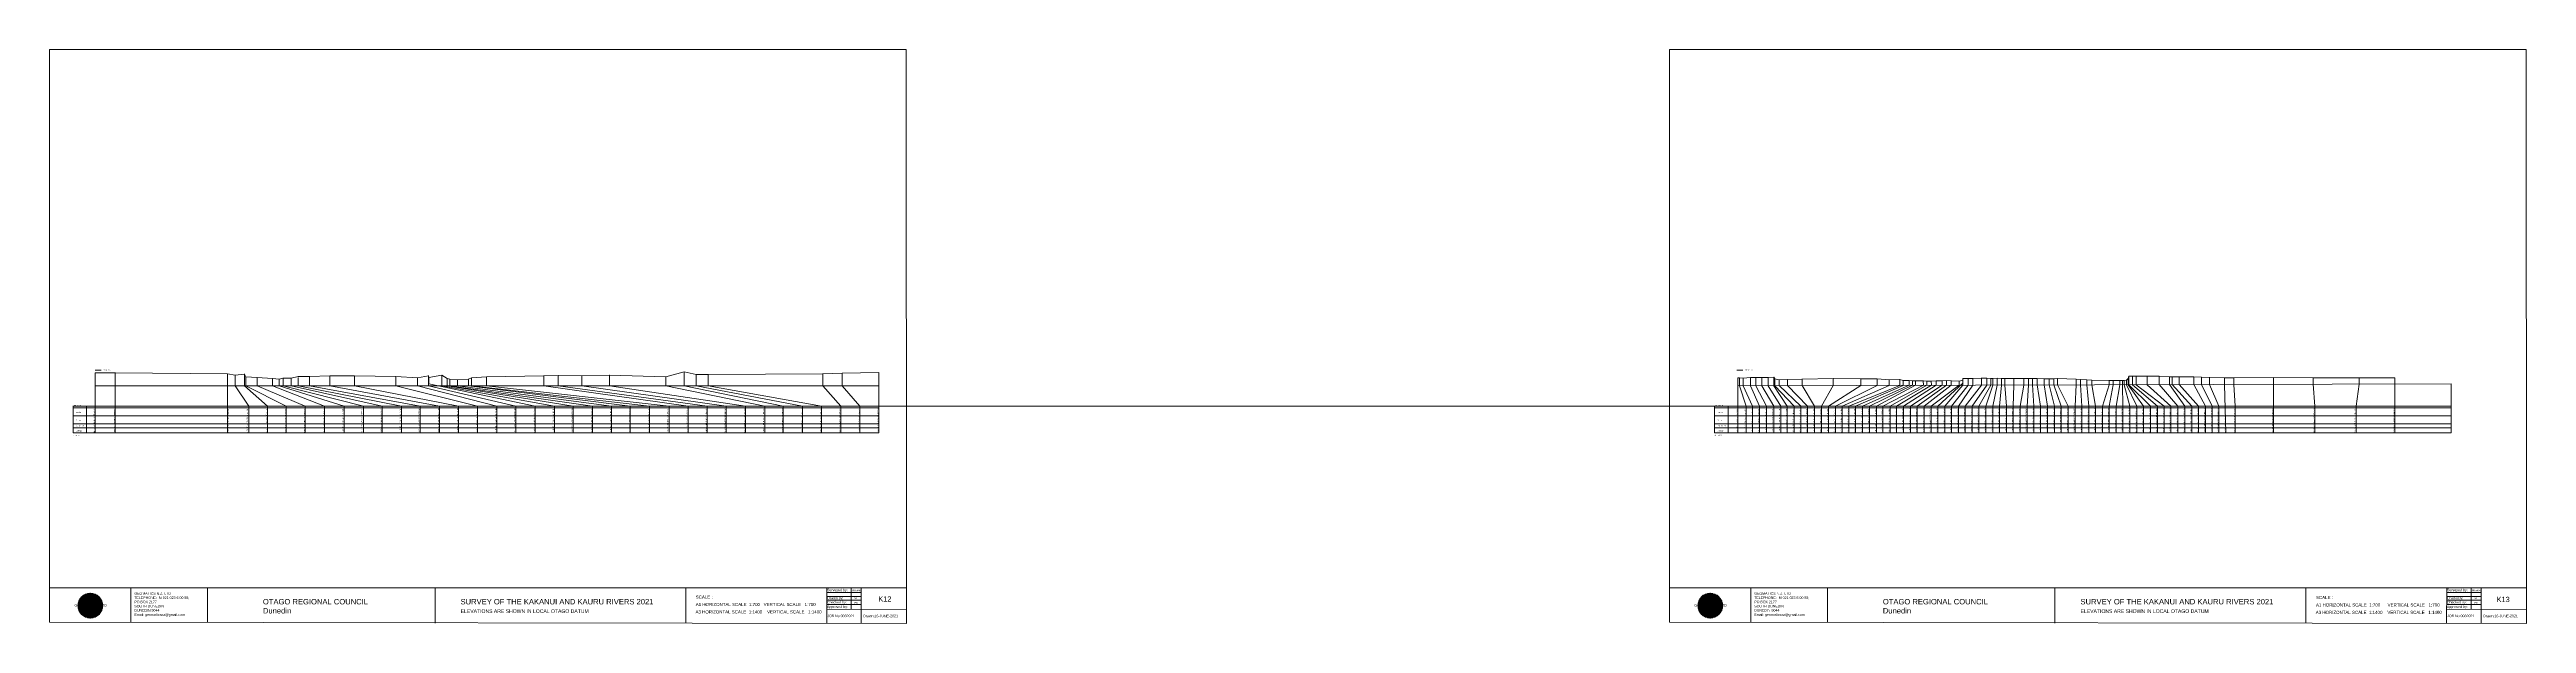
# Model space of a CAD drawing. Header units: millimetres. Extents: x -13804604 to 13046302109, y -19137686871 to 1424964600.
# Drawn here: x -3892638 to -2615810, y -66991 to 228793 of the extents above; entities that cross this region are included whole.
import ezdxf

# ---------------------------------------------------------------- set-up
doc = ezdxf.new("R2010")
doc.units = ezdxf.units.MM
doc.header["$PDMODE"] = 35
doc.header["$PDSIZE"] = 20
doc.layers.get('0').update_dxf_attribs({"lineweight": 0})
doc.layers.add('geo', color=7, linetype='Continuous', lineweight=0)
doc.styles.get("Standard").update_dxf_attribs({"font": 'arial.ttf'})

# ---------------------------------------------------------------- blocks, each defined once
blk = doc.blocks.new('Geomatics_Circle_SPT')
at = {"layer": 'geo', "color": 2, "linetype": 'Continuous', "lineweight": 0}
for p, q in [((0, 25.2), (-25.2, 0)), ((-24.7, 4.9), (-4.9, 24.7)), ((-24.7, -4.9), (4.9, 24.7)), ((4.9, -24.7), (-24.7, 4.9)), ((-24.7, 0), (0, -24.7)), ((-9.7, 23.3), (-23.3, 9.6)), ((9.7, 23.3), (-23.3, -9.7)), ((-23.3, 9.7), (9.7, -23.3)), ((-21, 14), (-14, 21)), ((-21, -14), (14, 21)), ((14, -21), (-21, 14)), ((0, 0), (-17.8, 17.8)), ((0, 0), (-17.8, -17.8)), ((-14, 21), (21, -14)), ((21, 14), (-14, -21)), ((23.3, -9.7), (-9.7, 23.3)), ((-9.7, -23.3), (23.3, 9.7)), ((-4.9, 24.7), (24.7, -4.9)), ((24.7, 4.9), (-4.9, -24.7)), ((25.2, 0), (0, 25.2)), ((0, 0), (17.8, 17.8)), ((0, 0), (17.8, -17.8)), ((0, -24.8), (25.2, 0)), ((4.9, 24.7), (24.7, 4.9)), ((23.3, 9.7), (9.7, 23.3)), ((14, 21), (21, 14)), ((17.8, 18.1), (17.8, 18.1)), ((-4.9, -24.7), (-24.7, -4.9)), ((-23.3, -9.7), (-9.7, -23.3)), ((-14, -21), (-21, -14)), ((-17.8, -17.8), (-17.8, -17.8)), ((24.7, -4.9), (4.9, -24.7)), ((4.9, -24.7), (4.9, -24.7)), ((9.7, -23.3), (23.3, -9.7)), ((21, -14), (14, -21)), ((18.1, -17.8), (18.1, -17.8))]:
    blk.add_line(p, q, dxfattribs=at)
at = {"layer": 'geo', "color": 1, "linetype": 'Continuous', "lineweight": 0}
for p, q in [((-25.2, 0), (9.7, 23.3)), ((-25.2, 0), (-9.6, 23.3)), ((-25.2, 0), (23.3, 9.7)), ((-25.2, 0), (-23.3, 9.7)), ((-23.3, -9.7), (-25.2, 0)), ((-9.6, -23.3), (-25.2, 0)), ((9.7, -23.3), (-25.2, 0)), ((-4.9, 24.8), (-24.7, -4.9)), ((4.9, 24.7), (-24.7, 4.9)), ((14, 21), (-24.7, -4.9)), ((-14, 21), (-24.7, 4.9)), ((21, 14), (-24.7, 4.9)), ((-21, 14), (-24.7, -4.9)), ((0, 0), (-24.7, 4.9)), ((-24.7, 4.9), (-21, -14)), ((-24.7, 4.9), (-4.9, -24.7)), ((-24.7, 4.9), (14, -21)), ((-24.7, 4.9), (-24.7, 4.9)), ((0, 0), (-24.7, -4.9)), ((-23.3, 9.7), (0, 25.2)), ((-23.3, -9.6), (0, 25.2)), ((-23.3, -9.6), (17.8, 17.8)), ((-23.3, 9.7), (-17.8, 17.9)), ((-23.3, -9.6), (-17.8, 17.9)), ((-23.3, 9.7), (17.8, 17.8)), ((-17.8, -17.8), (-23.3, 9.7)), ((0, -25.2), (-23.3, 9.7)), ((-23.3, 9.7), (17.8, -17.8)), ((-23.3, 9.7), (25.2, 0)), ((-23.3, 9.4), (-23.3, 9.4)), ((-23.3, -9.7), (25.2, 0)), ((4.9, 24.8), (-21, -14)), ((-4.9, 24.7), (-21, 14)), ((14, 21), (-21, 14)), ((-14, 21), (-21, -14)), ((0, 0), (-21, 14)), ((-21, 14), (-14, -21)), ((-21, 14), (4.9, -24.7)), ((-21, 14), (-21, 14)), ((24.7, 4.9), (-21, 14)), ((0, 0), (-21, -14)), ((-17.9, 17.6), (-17.9, 17.6)), ((-17.8, 17.8), (9.7, 23.3)), ((-17.8, 17.8), (-9.6, 23.3)), ((-17.8, -17.8), (9.7, 23.3)), ((-17.8, -17.8), (-9.7, 23.3)), ((-9.7, -23.3), (-17.8, 17.8)), ((-17.8, 17.8), (9.7, -23.3)), ((-17.8, 17.8), (23.3, -9.6)), ((-17.8, 17.8), (23.3, 9.7)), ((-17.8, -17.8), (23.3, 9.7)), ((4.9, 24.7), (-14, 21)), ((-4.9, 24.7), (-14, -20.9)), ((0, 0), (-14, 21)), ((-14, 21), (-4.9, -24.7)), ((-14, 21), (-14, 21)), ((24.7, -4.9), (-14, 21)), ((21, 14), (-14, 21)), ((-14, -21), (24.7, 4.9)), ((0, 0), (-14, -21)), ((-9.8, 23.1), (-9.8, 23.1)), ((-9.7, 23.3), (0, 25.2)), ((-9.7, 23.3), (0, -25.2)), ((-9.7, -23.3), (0, 25.2)), ((-9.6, 23.3), (17.8, -17.8)), ((-9.6, 23.3), (25.2, 0)), ((-9.6, 23.3), (17.8, 17.8)), ((-9.6, -23.3), (17.8, 17.9)), ((25.2, 0), (-9.6, -23.3)), ((0, 0), (-4.9, 24.7)), ((-4.9, 24.7), (-4.9, 24.7)), ((21, -14), (-4.9, 24.7)), ((24.8, 4.9), (-4.9, 24.7)), ((14, 21), (-4.9, 24.7)), ((-4.9, -24.7), (21, 14)), ((0, 0), (-4.9, -24.7)), ((-0.2, 25.1), (-0.2, 25.1)), ((0, 25.2), (9.7, -23.3)), ((0, 25.2), (23.3, -9.7)), ((0, 25.2), (23.3, 9.7)), ((0, 25.2), (9.7, 23.3)), ((0, 0), (4.9, 24.7)), ((0, -25.2), (9.7, 23.3)), ((0, 0), (14, 21)), ((0, 0), (21, 14)), ((23.3, 9.7), (0, -25.2)), ((0, 0), (24.8, 4.9)), ((0, 0), (4.9, -24.7)), ((0, 0), (14, -21)), ((0, 0), (21, -14)), ((0, 0), (24.8, -4.9)), ((21, 14), (4.9, 24.8)), ((14, -21), (4.9, 24.7)), ((24.7, -4.9), (4.9, 24.7)), ((4.9, 24.7), (4.9, 24.7)), ((4.9, -24.7), (14, 21)), ((4.9, -24.7), (24.7, 4.9)), ((9.4, 23.3), (9.4, 23.3)), ((9.7, 23.3), (17.8, -17.8)), ((9.7, 23.3), (25.2, 0)), ((9.7, 23.3), (17.8, 17.9)), ((17.8, 17.8), (9.7, -23.3)), ((25.2, 0), (9.7, -23.3)), ((21, -14), (14, 21)), ((24.7, 4.9), (14, 21)), ((14, 21), (14, 21)), ((14, -21), (21, 14)), ((17.6, 17.9), (17.6, 17.9)), ((17.8, 17.8), (23.3, -9.7)), ((17.8, 17.8), (23.3, 9.7)), ((23.3, 9.7), (17.8, -17.8)), ((24.7, -4.9), (21, 14)), ((21, 14), (21, 14)), ((21, -14), (24.7, 4.9)), ((23.1, 9.8), (23.1, 9.8)), ((23.3, 9.7), (25.2, 0)), ((25.2, 0), (23.3, -9.6)), ((24.7, 4.9), (24.7, 4.9)), ((25.1, 0.2), (25.1, 0.2)), ((-25.2, 0), (23.3, -9.7)), ((-25.1, -0.2), (-25.1, -0.2)), ((-24.7, -4.9), (-24.7, -4.9)), ((-24.7, -4.9), (-14, -21)), ((-24.7, -4.9), (4.9, -24.7)), ((-24.7, -4.9), (21, -14)), ((-17.8, -17.8), (-23.3, -9.7)), ((0, -25.2), (-23.3, -9.6)), ((17.8, -17.8), (-23.3, -9.6)), ((-23.1, -9.8), (-23.1, -9.8)), ((-21, -14), (24.7, -4.9)), ((-21, -14), (-21, -14)), ((-21, -14), (-4.9, -24.7)), ((-21, -14), (14, -21)), ((23.3, -9.7), (-17.8, -17.8)), ((-9.6, -23.3), (-17.8, -17.8)), ((9.7, -23.3), (-17.8, -17.8)), ((-17.6, -17.9), (-17.6, -17.9)), ((-14, -21), (21, -14)), ((-14, -21), (-14, -21)), ((-14, -21), (4.9, -24.7)), ((17.8, -17.8), (-9.7, -23.3)), ((0, -25.2), (-9.7, -23.3)), ((-9.4, -23.3), (-9.4, -23.3)), ((-4.9, -24.7), (24.7, -4.9)), ((-4.9, -24.7), (14, -21)), ((-4.9, -24.7), (-4.9, -24.7)), ((23.3, -9.6), (0, -25.2)), ((9.7, -23.3), (0, -25.2)), ((0.2, -25.1), (0.2, -25.1)), ((4.9, -24.7), (21, -14)), ((4.9, -24.7), (4.9, -24.7)), ((17.8, -17.8), (9.7, -23.3)), ((9.8, -23.1), (9.8, -23.1)), ((14, -21), (24.7, -4.9)), ((14, -21), (14, -21)), ((23.3, -9.6), (17.8, -17.8)), ((17.9, -17.6), (17.9, -17.6)), ((21, -14), (21, -14)), ((23.3, -9.4), (23.3, -9.4)), ((24.7, -4.9), (24.7, -4.9))]:
    blk.add_line(p, q, dxfattribs=at)
at = {"layer": 'geo', "color": 114, "linetype": 'Continuous', "lineweight": 0}
for p, q in [((17.9, 17.8), (-25.2, 0)), ((-24.7, 4.9), (14, 21)), ((-24.7, -4.9), (21, 14)), ((-14, -21), (-24.7, 4.9)), ((9.7, 23.3), (-23.3, 9.7)), ((0, 0), (-23.3, 9.7)), ((-23.3, 9.7), (-9.7, -23.3)), ((0, 0), (-23.3, -9.7)), ((-4.9, -24.7), (-21, 14)), ((-20.9, 14), (4.9, 24.7)), ((24.8, 4.9), (-20.9, -14)), ((0, 25.2), (-17.8, 17.8)), ((-17.8, 17.8), (0, -25.2)), ((-14, 21), (-4.9, 24.7)), ((4.9, -24.7), (-14, 21)), ((0, 0), (-9.7, 23.3)), ((0, 0), (-9.7, -23.3)), ((-4.9, 24.7), (14, -21)), ((17.8, -17.8), (0, 25.2)), ((0, 0), (9.7, 23.3)), ((0, 0), (23.3, 9.7)), ((0, 0), (9.7, -23.3)), ((0, 0), (23.3, -9.7)), ((4.9, 24.7), (21, -14)), ((23.3, -9.7), (9.7, 23.3)), ((14, 21), (24.7, -4.9)), ((25.2, 0), (17.8, 17.8)), ((21, 14), (24.7, 4.9)), ((-25.2, 0), (-17.8, -17.8)), ((-21, -14), (-24.7, -4.9)), ((-17.8, -17.8), (25.2, 0)), ((24.8, -4.9), (-14, -21)), ((-9.6, -23.3), (23.3, -9.7)), ((21, -14), (-4.9, -24.8)), ((0, -25.2), (17.9, -17.8)), ((14, -21), (4.9, -24.8))]:
    blk.add_line(p, q, dxfattribs=at)
at = {"layer": 'geo', "color": 250, "linetype": 'Continuous', "lineweight": 0}
for p, q in [((0, 0), (-25.2, 0)), ((24.7, 4.9), (-24.7, 4.9)), ((-24.7, 4.9), (-24.7, -4.9)), ((-23.3, 9.7), (23.3, 9.7)), ((-23.3, 9.7), (-23.3, 9.7)), ((-23.3, -9.7), (-23.3, 9.7)), ((21, 14), (-21, 14)), ((-21, 14), (-21, -14)), ((-17.8, 17.8), (17.8, 17.8)), ((-17.8, -17.8), (-17.8, 17.8)), ((-14, 21), (-14, 21)), ((14, 21), (-14, 21)), ((-14, 20.9), (-14, -21)), ((-9.7, 23.3), (9.7, 23.3)), ((-9.7, -23.3), (-9.7, 23.3)), ((-4.9, 24.7), (4.9, 24.7)), ((-4.9, 24.7), (-4.9, -24.7)), ((0, 0), (0, 25.2)), ((0, 0), (0, -25.2)), ((0, 0), (25.2, 0)), ((4.9, 24.7), (4.9, -24.7)), ((9.7, -23.3), (9.7, 23.3)), ((14, 21), (14, -21)), ((17.8, -17.8), (17.8, 17.8)), ((21, 14), (21, 14)), ((21, -14), (21, 14)), ((23.3, 9.7), (23.3, -9.7)), ((24.7, 4.9), (24.7, 4.9)), ((24.7, -4.9), (24.7, 4.9)), ((-24.7, -4.9), (24.7, -4.9)), ((23.3, -9.7), (-23.3, -9.7)), ((-21, -14), (21, -14)), ((17.8, -17.8), (-17.8, -17.8)), ((-14, -21), (14, -21)), ((9.7, -23.3), (-9.7, -23.3)), ((-4.9, -24.7), (4.9, -24.7))]:
    blk.add_line(p, q, dxfattribs=at)
blk = doc.blocks.new('GeomaticsNZ TITLE BLOCK')
at = {"color": 7, "linetype": 'Continuous', "lineweight": 0}
for p, q in [((0, 94.9), (0, 1579.2)), ((0, 1579.2), (2363.4, 1579.2)), ((2363.4, 1579.2), (2364, 94.9)), ((2364, 94.9), (0, 94.9)), ((0, 94.9), (0, 0)), ((15.9, 94.9), (2364, 94.9)), ((224.3, 95.2), (224.3, -0.3)), ((2364, 94.9), (382.6, 94.9)), ((435.8, 95.2), (435.8, -0.7)), ((1063.4, 94.9), (1063.4, -2.4)), ((1755.4, 94.9), (1755.4, -2.6)), ((2143.9, 94.9), (2143.7, -3)), ((2143.9, 81.9), (2238.6, 81.7)), ((2143.9, 71), (2238.6, 71)), ((2211.5, 94.9), (2211.5, 36.1)), ((2238.6, 94.8), (2238.6, -3.2)), ((2364, -3.5), (2364, 94.9)), ((0, 0), (2364, -3.5)), ((2143.6, 60.4), (2238.6, 60.4)), ((2143.8, 48.6), (2238.6, 48.6)), ((2143.8, 35.4), (2364, 35.3))]:
    blk.add_line(p, q, dxfattribs=at)
at = {"color": 7, "linetype": 'Continuous', "lineweight": 0, "xscale": 1.36, "yscale": 1.36, "zscale": 1.36}
blk.add_blockref('Geomatics_Circle_SPT', (112.4, 45.7), dxfattribs=at)
at = {"color": 7, "linetype": 'Continuous', "lineweight": 0}
for s, p in [('PK&RR', (2213.2, 84.8)), ('ST', (2220.3, 63.6)), ('PK', (2220.4, 50.6))]:
    blk.add_text(s, height=5, dxfattribs=at).set_placement(p)
at = {"color": 7, "linetype": 'Continuous', "lineweight": 0, "attachment_point": 1}
for s, width, heights, insert, char_height in [('{\\C256;GEOMATICS N.Z. LTD                   \\PTELEPHONE:  M 021 023 6 00 55;\\PPO BOX 2177\\PSOUTH DUNEDIN\\PDUNEDIN 9044\\PEmail: geomaticsnz@gmail.com}', 3535.727, [94.7], (234, 82.7), 7), ('{\\C256;Surveyed by:}', 3535.727, [0], (2144.7, 92.4), 7), ('{\\C256;Drawn by:}', 3535.727, [0], (2145.8, 70.4), 7), ('{\\C256;Geomatics N.Z. LTD                   }', 125.079, [15.8], (68.8, 49.9), 7), ('{\\C256;OTAGO REGIONAL COUNCIL\\PDunedin}', 3535.727, [0], (588.6, 64), 15), ('{\\C256;SURVEY OF THE KAKANUI AND KAURU RIVERS 2021}', 3535.727, [0], (1133.8, 64), 15), ('{\\C256;ELEVATIONS ARE SHOWN IN LOCAL OTAGO DATUM}', 3535.727, [0], (1134.1, 35.4), 10), ('{\\C256;Approved by:}', 3535.727, [0], (2144.7, 45.9), 7), ('{\\C256;Checked by:}', 3535.727, [0], (2144.7, 58.6), 7), ('{\\C256;JOB No 0032021}', 3535.727, [0], (2145.3, 20.8), 7), ('{\\C256;Drawn:16-JUNE-2021}', 3535.727, [0], (2244.7, 20.7), 7)]:
    blk.add_mtext_dynamic_manual_height_columns(s, width=width, gutter_width=159, heights=heights, dxfattribs=dict(at, insert=insert, char_height=char_height))

msp = doc.modelspace()

# ---------------------------------------------------------------- linework, layer by layer
at = {"color": 1, "linetype": 'Continuous', "lineweight": 0}
for p, q in [((-3869137.877, 63495.095), (-3866065.704, 63495.095)), ((-3022913.771, 63495.095), (-3019841.599, 63495.095))]:
    msp.add_line(p, q, dxfattribs=at)
at = {"color": 7, "lineweight": 0}
for p, q in [((-3869137.877, 62106), (-3869137.877, 31248.305)), ((-3858726.259, 62106), (-3858726.259, 31248.305)), ((-3800852.359, 61708), (-3800852.359, 31248.305)), ((-3796985.667, 60888), (-3796985.667, 55505.696)), ((-3796985.667, 55505.696), (-3789904.919, 45000)), ((-3792173.289, 61569), (-3792173.289, 55505.696)), ((-3792173.289, 55505.696), (-3780203.677, 45000)), ((-3791401.563, 60139), (-3791401.563, 55505.696)), ((-3791401.563, 55505.696), (-3770675.843, 45000)), ((-3785541.834, 59689), (-3785541.834, 55505.696)), ((-3785541.834, 55505.696), (-3760800.418, 45000)), ((-3777669.528, 59229), (-3777669.528, 55505.696)), ((-3777669.528, 55505.696), (-3750868.466, 45000)), ((-3774290.954, 58949), (-3774290.954, 55505.696)), ((-3774290.954, 55505.696), (-3740831.716, 45000)), ((-3772205.262, 59499), (-3772205.262, 55505.696)), ((-3772205.262, 55505.696), (-3730804.096, 45000)), ((-3768044.587, 59409), (-3768044.587, 55505.696)), ((-3768044.587, 55505.696), (-3721107.049, 45000)), ((-3764405.404, 59689), (-3764405.404, 55505.696)), ((-3764405.404, 55505.696), (-3711244.749, 45000)), ((-3758628.615, 60160), (-3758628.615, 55505.696)), ((-3758628.615, 55505.696), (-3701616.784, 45000)), ((-3748123.824, 60590), (-3748123.824, 55505.696)), ((-3748123.824, 55505.696), (-3691535.456, 45000)), ((-3735504.402, 60590), (-3735504.402, 55505.696)), ((-3735504.402, 55505.696), (-3681844.418, 45000)), ((-3714182.327, 60341), (-3714182.327, 55505.696)), ((-3714182.327, 55505.696), (-3671958.251, 45000)), ((-3702882.63, 59542), (-3702882.63, 55505.696)), ((-3702882.63, 55505.696), (-3662001.862, 45000)), ((-3697225.421, 60702), (-3697225.421, 55505.696)), ((-3697225.421, 55505.696), (-3652272.758, 45000)), ((-3697111.079, 59689), (-3697111.079, 56454.995)), ((-3697111.079, 56454.995), (-3642285.184, 45000)), ((-3690453.537, 60912), (-3690453.537, 55505.696)), ((-3690453.537, 55505.696), (-3632341.517, 45000)), ((-3687651.532, 59212), (-3687651.532, 55505.696)), ((-3687651.532, 55505.696), (-3622641.482, 45000)), ((-3686231.174, 58942), (-3686231.174, 55505.696)), ((-3686231.174, 55505.696), (-3612718.391, 45000)), ((-3682274.669, 58652), (-3682274.669, 55505.696)), ((-3682274.669, 55505.696), (-3603020.774, 45000)), ((-3676742.121, 58953), (-3676742.121, 55505.696)), ((-3676742.121, 55505.696), (-3593246.656, 45000)), ((-3675181.191, 59593), (-3675181.191, 55505.696)), ((-3675181.191, 55505.696), (-3583295.838, 45000)), ((-3667308.612, 60123), (-3667308.612, 55505.696)), ((-3667308.612, 55505.696), (-3573150.061, 45000)), ((-3637903.79, 60614), (-3637903.79, 55505.696)), ((-3637903.79, 55505.696), (-3563375.473, 45000)), ((-3630367.525, 60784), (-3630367.525, 55505.696)), ((-3630367.525, 55505.696), (-3553642.106, 45000)), ((-3618261.353, 60694), (-3618261.353, 55505.696)), ((-3618261.353, 55505.696), (-3543785.043, 45000)), ((-3603912.725, 60915), (-3603912.725, 55505.696)), ((-3603912.725, 55505.696), (-3533812.071, 45000)), ((-3574968.772, 60136), (-3574968.772, 55505.696)), ((-3574968.772, 55505.696), (-3523954.974, 45000)), ((-3565551.42, 62637), (-3565551.42, 55505.696)), ((-3565551.42, 55505.696), (-3514418.648, 45000)), ((-3559260.777, 61377), (-3559260.777, 55505.696)), ((-3559260.777, 55505.696), (-3504463.299, 45000)), ((-3553076.969, 61347), (-3553076.969, 55505.696)), ((-3553076.969, 55505.696), (-3494777.228, 45000)), ((-3494083.328, 61699), (-3494083.328, 55505.696)), ((-3494083.328, 55505.696), (-3484796.234, 45000)), ((-3484065.972, 62000), (-3484065.972, 55505.696)), ((-3484065.972, 55505.696), (-3474853.708, 45000)), ((-3465197.567, 62310), (-3465117.918, 31248.305)), ((-3789904.919, 45000), (-3789904.919, 31248.305)), ((-3780203.677, 45000), (-3780203.677, 31248.305)), ((-3770675.843, 45000), (-3770675.843, 31248.305)), ((-3760800.418, 45000), (-3760800.418, 31248.305)), ((-3750868.466, 45000), (-3750868.466, 31248.305)), ((-3740831.716, 45000), (-3740831.716, 31248.305)), ((-3730804.096, 45000), (-3730804.096, 31248.305)), ((-3721107.049, 45000), (-3721107.049, 31248.305)), ((-3711244.749, 45000), (-3711244.749, 31248.305)), ((-3701616.784, 45000), (-3701616.784, 31248.305)), ((-3691535.456, 45000), (-3691535.456, 31248.305)), ((-3681844.418, 45000), (-3681844.418, 31248.305)), ((-3671958.251, 45000), (-3671958.251, 31248.305)), ((-3662001.862, 45000), (-3662001.862, 31248.305)), ((-3652272.758, 45000), (-3652272.758, 31248.305)), ((-3642285.184, 45000), (-3642285.184, 31248.305)), ((-3632341.517, 45000), (-3632341.517, 31248.305)), ((-3622641.482, 45000), (-3622641.482, 31248.305)), ((-3612718.391, 31248.305), (-3612718.391, 45000)), ((-3603020.774, 31248.305), (-3603020.774, 45000)), ((-3593246.656, 31248.305), (-3593246.656, 45000)), ((-3583295.838, 31248.305), (-3583295.838, 45000)), ((-3573150.061, 31248.305), (-3573150.061, 45000)), ((-3563375.473, 31248.305), (-3563375.473, 45000)), ((-3553642.106, 31248.305), (-3553642.106, 45000)), ((-3543785.043, 31248.305), (-3543785.043, 45000)), ((-3533812.071, 31248.305), (-3533812.071, 45000)), ((-3523954.974, 31248.305), (-3523954.974, 45000)), ((-3514418.648, 31248.305), (-3514418.648, 45000)), ((-3504459.17, 31248.305), (-3504463.299, 45000)), ((-3494777.228, 31248.305), (-3494777.228, 45000)), ((-3484796.234, 31248.305), (-3484796.234, 45000)), ((-3474853.708, 31248.305), (-3474853.708, 45000)), ((-3877344.401, 29878.784), (-3877344.401, 29878.784))]:
    msp.add_line(p, q, dxfattribs=at)
at = {"color": 7, "linetype": 'Continuous', "lineweight": 0}
for p, q in [((-3869137.877, 55505.696), (-3465117.918, 55505.696)), ((-3022332.111, 59575), (-3022332.111, 31248.305)), ((-3022332.111, 55505.696), (-2654695.979, 56484.428)), ((-3021424.061, 59605), (-3021417.068, 55508.132)), ((-3021417.068, 55508.132), (-3017993.189, 45000)), ((-3019544.651, 59395), (-3019538.025, 55513.134)), ((-3019538.025, 55513.134), (-3014728.324, 45000)), ((-3015761.089, 59715), (-3015753.934, 55523.208)), ((-3015753.934, 55523.208), (-3011141.258, 45000)), ((-3013089.176, 59776), (-3013081.929, 55530.322)), ((-3013081.929, 55530.322), (-3007583.572, 45000)), ((-3009935.512, 59826), (-3009928.194, 55538.718)), ((-3009928.194, 55538.718), (-3003849.478, 45000)), ((-3006738.965, 59716), (-3006731.85, 55547.227)), ((-3006731.85, 55547.227), (-3000174.208, 45000)), ((-3003760.874, 59956), (-3003753.362, 55555.157)), ((-3003753.362, 55555.157), (-2996960.238, 45000)), ((-3003208.774, 59156), (-3003202.63, 55556.623)), ((-3003202.63, 55556.623), (-2993285.488, 45000)), ((-3000990.872, 58576), (-3000985.728, 55562.525)), ((-3000985.728, 55562.525), (-2989839.578, 45000)), ((-2996676.146, 58756), (-2996670.715, 55574.012)), ((-2989184.72, 58977), (-2989178.946, 55593.957)), ((-2989178.946, 55593.957), (-2982817.198, 45000)), ((-2973120.745, 55636.708), (-2979136.338, 45000)), ((-2958853.586, 55674.69), (-2975638.191, 45000)), ((-2973126.839, 59207), (-2973120.745, 55636.708)), ((-2950484.553, 55696.971), (-2971983.439, 45000)), ((-2944361.812, 55713.271), (-2968511.4, 45000)), ((-2938900.082, 55727.811), (-2965141.626, 45000)), ((-2937041.797, 55732.758), (-2961674.614, 45000)), ((-2958859.463, 59118), (-2958853.586, 55674.69)), ((-2934009.045, 55740.832), (-2958106.809, 45000)), ((-2932335.692, 55745.287), (-2954514.37, 45000)), ((-2950490.376, 59108), (-2950484.553, 55696.971)), ((-2926713.54, 55760.255), (-2947597.938, 45000)), ((-2944366.755, 58609), (-2944361.812, 55713.271)), ((-2924968.138, 55764.901), (-2943756.704, 45000)), ((-2922589.178, 55771.235), (-2940473.812, 45000)), ((-2938905.137, 58689), (-2938900.082, 55727.811)), ((-2937046.144, 58279), (-2937041.797, 55732.758)), ((-2920093.823, 55777.878), (-2936879.488, 45000)), ((-2934013.241, 58199), (-2934009.045, 55740.832)), ((-2917050.923, 55785.979), (-2933284.666, 45000)), ((-2932339.727, 58109), (-2932335.692, 55745.287)), ((-2930684.709, 57979), (-2930680.904, 55749.693)), ((-2914746.114, 55792.115), (-2929810.308, 45000)), ((-2926717.329, 57980), (-2926713.54, 55760.255)), ((-2912344.073, 55798.509), (-2926225.929, 45000)), ((-2924971.851, 57940), (-2924968.138, 55764.901)), ((-2908277.511, 55809.336), (-2922738.875, 45000)), ((-2922592.846, 57920), (-2922589.178, 55771.235)), ((-2920097.684, 58040), (-2920093.823, 55777.878)), ((-2917054.907, 58120), (-2917050.923, 55785.979)), ((-2906274.556, 55814.668), (-2915663.65, 45000)), ((-2914750.173, 58170), (-2914746.114, 55792.115)), ((-2912348.053, 58130), (-2912344.073, 55798.509)), ((-2903680.261, 55821.574), (-2912125.962, 45000)), ((-2908654.66, 45000), (-2901229.403, 55828.099)), ((-2908281.011, 57860), (-2908277.511, 55809.336)), ((-2906309.908, 58421), (-2906306.986, 56709.025)), ((-2906280.421, 59251), (-2906274.556, 55814.668)), ((-2905088.263, 45000), (-2896806.037, 55839.875)), ((-2903686.114, 59251), (-2903680.261, 55821.574)), ((-2901540.934, 45000), (-2893911.849, 55847.58)), ((-2901235.382, 59331), (-2901229.403, 55828.099)), ((-2898041.01, 45000), (-2891936.335, 55852.84)), ((-2896812.013, 59341), (-2896806.037, 55839.875)), ((-2894475.719, 45000), (-2890930.738, 55855.517)), ((-2893917.931, 59411), (-2893911.849, 55847.58)), ((-2891942.221, 59301), (-2891936.335, 55852.84)), ((-2890936.67, 59331), (-2890930.738, 55855.517)), ((-2890871.016, 45000), (-2888702.348, 55861.449)), ((-2888708.287, 59341), (-2888702.348, 55861.449)), ((-2887390.636, 45000), (-2886432.784, 55867.491)), ((-2886438.662, 59311), (-2886432.784, 55867.491)), ((-2884737.785, 59262), (-2884731.998, 55872.019)), ((-2883863.91, 45000), (-2884731.998, 55872.019)), ((-2879991.492, 59242), (-2879985.761, 55884.655)), ((-2876738.658, 45000), (-2874926.871, 55898.123)), ((-2874932.664, 59292), (-2874926.871, 55898.123)), ((-2873205.476, 45000), (-2872535.918, 55904.488)), ((-2872541.7, 59292), (-2872535.918, 55904.488)), ((-2870388.399, 59302), (-2870382.61, 55910.221)), ((-2869786.173, 45000), (-2870382.61, 55910.221)), ((-2868057.311, 59292), (-2868051.549, 55916.426)), ((-2866262.633, 45000), (-2868051.549, 55916.426)), ((-2864384.972, 59142), (-2864379.483, 55926.202)), ((-2862655.699, 45000), (-2864379.483, 55926.202)), ((-2861809.446, 59133), (-2861803.984, 55933.059)), ((-2859101.934, 45000), (-2861803.984, 55933.059)), ((-2859468.13, 59133), (-2859462.678, 55939.292)), ((-2855608.554, 45000), (-2859462.678, 55939.292)), ((-2857632.715, 59193), (-2857627.169, 55944.178)), ((-2851970.269, 45000), (-2857627.169, 55944.178)), ((-2848525.182, 45000), (-2847879.8, 55970.128)), ((-2847884.721, 58853), (-2847879.8, 55970.128)), ((-2845730.48, 58733), (-2845725.774, 55975.863)), ((-2842459.461, 58534), (-2842455.11, 55984.57)), ((-2841474.939, 45000), (-2842455.11, 55984.57)), ((-2839880.268, 58434), (-2839876.099, 55991.436)), ((-2837904.144, 45000), (-2839876.099, 55991.436)), ((-2834432.755, 45000), (-2830874.481, 56015.4)), ((-2830878.387, 58304), (-2830874.481, 56015.4)), ((-2830849.329, 45000), (-2828827.524, 56020.85)), ((-2828831.285, 58224), (-2828827.524, 56020.85)), ((-2827392.392, 45000), (-2825374.965, 56030.041)), ((-2825378.676, 58204), (-2825374.965, 56030.041)), ((-2823987.883, 58224), (-2823984.144, 56033.744)), ((-2823808.966, 45000), (-2823984.144, 56033.744)), ((-2823239.808, 58284), (-2823235.971, 56035.736)), ((-2820288.784, 45000), (-2823235.971, 56035.736)), ((-2821944.479, 58474), (-2821940.323, 56039.185)), ((-2821940.323, 56039.185), (-2816705.358, 45000)), ((-2821086.405, 59215), (-2821080.988, 56041.473)), ((-2821080.988, 56041.473), (-2813228.097, 45000)), ((-2820837.107, 60425), (-2820829.625, 56042.142)), ((-2820829.625, 56042.142), (-2809696.237, 45000)), ((-2818918.219, 60435), (-2818910.73, 56047.251)), ((-2816940.524, 60415), (-2816933.077, 56052.515)), ((-2816933.077, 56052.515), (-2802567.431, 45000)), ((-2811266.446, 60375), (-2811259.094, 56067.621)), ((-2811259.094, 56067.621), (-2799068.136, 45000)), ((-2805163.911, 60495), (-2805156.381, 56083.868)), ((-2805156.381, 56083.868), (-2795516.17, 45000)), ((-2799762.388, 60156), (-2799755.462, 56098.246)), ((-2799755.462, 56098.246), (-2791973.433, 45000)), ((-2798397.459, 60166), (-2798390.522, 56101.88)), ((-2798390.522, 56101.88), (-2788388.252, 45000)), ((-2794853.681, 60116), (-2794846.846, 56111.314)), ((-2794846.846, 56111.314), (-2784909.15, 45000)), ((-2787357.889, 60046), (-2787351.207, 56131.269)), ((-2787351.207, 56131.269), (-2781345.18, 45000)), ((-2783279.197, 59906), (-2783272.773, 56142.127)), ((-2783272.773, 56142.127), (-2777847.488, 45000)), ((-2779162.837, 59846), (-2779156.534, 56153.085)), ((-2779156.534, 56153.085), (-2774374.886, 45000)), ((-2771403.324, 59657), (-2771397.379, 56173.742)), ((-2771397.379, 56173.742), (-2770774.167, 31248.305)), ((-2766703.23, 59647), (-2766697.323, 56186.255)), ((-2765897.304, 45000), (-2766697.323, 56186.255)), ((-2746259.193, 59798), (-2746253.121, 56240.682)), ((-2746253.121, 56240.682), (-2746253.121, 31248.305)), ((-2725804.308, 59669), (-2725798.549, 56295.137)), ((-2724844.13, 45000), (-2725798.549, 56295.137)), ((-2703647.424, 45000), (-2701989.645, 56358.521)), ((-2701995.297, 59670), (-2701989.645, 56358.521)), ((-2683618.19, 59611), (-2683612.722, 56407.445)), ((-2683612.722, 56407.445), (-2683612.722, 31248.305)), ((-2654695.979, 56484.428), (-2654631.268, 31248.305)), ((-3880525.565, 45000), (-3880525.565, 31248.305)), ((-3880525.565, 45000), (-2654666.53, 45000)), ((-3880525.565, 44076.552), (-3465117.918, 44076.552)), ((-3880525.565, 39973.87), (-3465117.918, 39973.87)), ((-3873512.416, 45000), (-3873512.416, 31248.305)), ((-3034301.46, 45000), (-3034301.46, 31248.305)), ((-3034301.46, 44076.552), (-2654664.162, 44076.552)), ((-3034301.46, 39973.87), (-2654653.642, 39973.87)), ((-3027288.311, 45000), (-3027288.311, 31248.305)), ((-3017993.189, 31248.305), (-3017993.189, 45000)), ((-3014728.324, 31248.305), (-3014728.324, 45000)), ((-3011141.258, 31248.305), (-3011141.258, 45000)), ((-3007583.572, 31248.305), (-3007583.572, 45000)), ((-3003849.478, 31248.305), (-3003849.478, 45000)), ((-3000174.208, 31248.305), (-3000174.208, 45000)), ((-2996960.238, 31248.305), (-2996960.238, 45000)), ((-2993285.488, 31248.305), (-2993285.488, 45000)), ((-2989839.578, 31248.305), (-2989839.578, 45000)), ((-2982817.198, 31248.305), (-2982817.198, 45000)), ((-2979136.338, 31248.305), (-2979136.338, 45000)), ((-2975638.191, 31248.305), (-2975638.191, 45000)), ((-2971983.439, 31248.305), (-2971983.439, 45000)), ((-2968511.4, 31248.305), (-2968511.4, 45000)), ((-2965141.626, 31248.305), (-2965141.626, 45000)), ((-2961674.614, 31248.305), (-2961674.614, 45000)), ((-2958106.809, 31248.305), (-2958106.809, 45000)), ((-2954514.37, 31248.305), (-2954514.37, 45000)), ((-2947597.938, 31248.305), (-2947597.938, 45000)), ((-2943756.704, 31248.305), (-2943756.704, 45000)), ((-2940473.812, 31248.305), (-2940473.812, 45000)), ((-2936879.488, 31248.305), (-2936879.488, 45000)), ((-2933284.666, 31248.305), (-2933284.666, 45000)), ((-2929810.308, 31248.305), (-2929810.308, 45000)), ((-2926225.929, 31248.305), (-2926225.929, 45000)), ((-2922738.875, 31248.305), (-2922738.875, 45000)), ((-2919280.226, 31248.305), (-2919280.226, 45000)), ((-2915663.65, 31248.305), (-2915663.65, 45000)), ((-2912125.962, 31248.305), (-2912125.962, 45000)), ((-2908654.66, 31248.305), (-2908654.66, 45000)), ((-2905088.263, 31248.305), (-2905088.263, 45000)), ((-2901540.934, 31248.305), (-2901540.934, 45000)), ((-2898041.01, 31248.305), (-2898041.01, 45000)), ((-2894475.719, 31248.305), (-2894475.719, 45000)), ((-2890871.016, 31248.305), (-2890871.016, 45000)), ((-2887390.636, 31248.305), (-2887390.636, 45000)), ((-2883863.91, 31248.305), (-2883863.91, 45000)), ((-2880353.219, 31248.305), (-2880353.219, 45000)), ((-2876738.658, 31248.305), (-2876738.658, 45000)), ((-2873205.476, 31248.305), (-2873205.476, 45000)), ((-2869786.173, 31248.305), (-2869786.173, 45000)), ((-2866262.633, 31248.305), (-2866262.633, 45000)), ((-2862655.699, 31248.305), (-2862655.699, 45000)), ((-2859101.934, 31248.305), (-2859101.934, 45000)), ((-2855608.554, 31248.305), (-2855608.554, 45000)), ((-2851970.269, 31248.305), (-2851970.269, 45000)), ((-2848525.182, 31248.305), (-2848525.182, 45000)), ((-2845013.429, 31248.305), (-2845013.429, 45000)), ((-2841474.939, 31248.305), (-2841474.939, 45000)), ((-2837904.144, 31248.305), (-2837904.144, 45000)), ((-2834432.755, 31248.305), (-2834432.755, 45000)), ((-2830849.329, 31248.305), (-2830849.329, 45000)), ((-2827392.392, 31248.305), (-2827392.392, 45000)), ((-2823808.966, 31248.305), (-2823808.966, 45000)), ((-2820288.784, 31248.305), (-2820288.784, 45000)), ((-2820288.784, 45000), (-2820288.784, 45000)), ((-2816705.358, 31248.305), (-2816705.358, 45000)), ((-2813228.097, 31248.305), (-2813228.097, 45000)), ((-2809696.237, 31248.305), (-2809696.237, 45000)), ((-2806066.727, 31248.305), (-2806066.727, 45000)), ((-2802567.431, 31248.305), (-2802567.431, 45000)), ((-2799068.136, 31248.305), (-2799068.136, 45000)), ((-2795516.17, 31248.305), (-2795516.17, 45000)), ((-2791973.433, 31248.305), (-2791973.433, 45000)), ((-2788388.252, 31248.305), (-2788388.252, 45000)), ((-2784909.15, 31248.305), (-2784909.15, 45000)), ((-2781345.18, 31248.305), (-2781345.18, 45000)), ((-2777847.488, 31248.305), (-2777847.488, 45000)), ((-2774374.886, 31248.305), (-2774374.886, 45000)), ((-2765897.304, 31248.305), (-2765897.304, 45000)), ((-2724844.13, 31248.305), (-2724844.13, 45173.66)), ((-2703647.424, 31248.305), (-2703647.424, 45173.66)), ((-3880525.565, 35906.671), (-3465117.918, 35906.671)), ((-3880525.565, 33759.229), (-3465117.918, 33759.229)), ((-3880525.565, 31248.305), (-3465117.918, 31248.305)), ((-3034301.46, 35906.671), (-2654643.213, 35906.671)), ((-3034301.46, 33759.229), (-2654637.706, 33759.229)), ((-3034301.46, 31248.305), (-2654631.268, 31248.305)), ((-3031120.296, 29878.784), (-3031120.296, 29878.784))]:
    msp.add_line(p, q, dxfattribs=at)
at = {"color": 1, "lineweight": 0}
for points in [[(-3869137.877, 62106), (-3858726.259, 62106), (-3800852.359, 61708), (-3796985.667, 60888), (-3792173.289, 61569), (-3791401.563, 60139), (-3785541.834, 59689), (-3777669.528, 59229), (-3774290.954, 58949), (-3772205.262, 59499), (-3768044.587, 59409), (-3764523.551, 60209), (-3758628.615, 60209), (-3748123.824, 60590), (-3735504.402, 60590), (-3714182.327, 60341), (-3702882.63, 59542), (-3697225.421, 60702), (-3697111.079, 59712), (-3690453.537, 60912), (-3687651.532, 59212), (-3686231.174, 58942), (-3682274.669, 58652), (-3676742.121, 58953), (-3675181.191, 59593), (-3667308.612, 60123), (-3637903.79, 60614)], [(-3637903.79, 60614), (-3630367.525, 60784), (-3618261.353, 60694), (-3603912.725, 60915), (-3574968.772, 60136), (-3565551.42, 62637), (-3559260.777, 61377), (-3553076.969, 61347), (-3494083.328, 61699), (-3484065.972, 62000), (-3465197.567, 62310)]]:
    msp.add_lwpolyline(points, dxfattribs=at)
at = {"color": 1}
msp.add_lwpolyline([(-3022332.111, 59575), (-3021424.061, 59605), (-3019544.651, 59395), (-3015761.089, 59715), (-3013089.176, 59776), (-3009935.512, 59826), (-3006738.965, 59716), (-3003760.874, 59956), (-3003208.774, 59156), (-3000990.872, 58576), (-2996676.146, 58756), (-2989184.72, 58977), (-2973126.839, 59207), (-2958859.463, 59118), (-2950490.376, 59108), (-2944366.755, 58609), (-2938905.137, 58689), (-2937046.144, 58279), (-2934013.241, 58199), (-2932339.727, 58109), (-2930684.709, 57979), (-2926717.329, 57980), (-2924971.851, 57940), (-2922592.846, 57920), (-2920097.684, 58040), (-2917054.907, 58120), (-2914750.173, 58170), (-2912348.053, 58130), (-2908281.011, 57860), (-2906309.908, 58421), (-2906280.421, 59251), (-2903686.114, 59251), (-2901235.382, 59331), (-2896812.013, 59341), (-2893917.931, 59411), (-2891942.221, 59301), (-2890936.67, 59331), (-2888708.287, 59341), (-2886438.662, 59311), (-2884737.785, 59262), (-2879991.492, 59242), (-2874932.664, 59292), (-2872541.7, 59292), (-2870388.399, 59302), (-2868057.311, 59292), (-2864384.972, 59142), (-2861809.446, 59133), (-2859468.13, 59133), (-2857632.715, 59193), (-2847884.721, 58853), (-2845730.48, 58733), (-2842459.461, 58534), (-2839880.268, 58434), (-2830878.387, 58304), (-2828831.285, 58224), (-2825378.676, 58204), (-2823987.883, 58224), (-2823239.808, 58284), (-2821944.479, 58474), (-2821086.405, 59215), (-2820837.107, 60425), (-2818918.219, 60435), (-2816940.524, 60415), (-2811266.446, 60375), (-2805163.911, 60495), (-2799762.388, 60156), (-2798397.459, 60166), (-2794853.681, 60116), (-2787357.889, 60046), (-2783279.197, 59906), (-2779162.837, 59846), (-2771403.324, 59657), (-2766703.23, 59647), (-2746259.193, 59798), (-2725804.308, 59669), (-2701995.297, 59670), (-2683618.19, 59611)], dxfattribs=at)
at = {"color": 7, "linetype": 'Continuous', "lineweight": 0}
for points in [[(-2986343.229, 31248.305), (-2986343.229, 45000), (-2996670.715, 55574.012)], [(-2930680.904, 55749.693), (-2950913.589, 45000), (-2950913.589, 31248.305)], [(-2906307.163, 56812.628), (-2919280.226, 45000)], [(-2879985.761, 55884.655), (-2880353.219, 45000)], [(-2845725.774, 55975.863), (-2845013.429, 45000)], [(-2818910.73, 56047.251), (-2806066.727, 45000)]]:
    msp.add_lwpolyline(points, dxfattribs=at)
at = {"lineweight": 0}
for p in [(-3869137.877, 62106), (-3858726.259, 62106), (-3800852.359, 61708), (-3796985.667, 60888), (-3792173.289, 61569), (-3791401.563, 60139), (-3785541.834, 59689), (-3777669.528, 59229), (-3774290.954, 58949), (-3772205.262, 59499), (-3768044.587, 59409), (-3764523.551, 60209), (-3758628.615, 60160), (-3748123.824, 60590), (-3735504.402, 60611), (-3714182.327, 60341), (-3702882.63, 59542), (-3697225.421, 60702), (-3697111.079, 59712), (-3690453.537, 60912), (-3687651.532, 59212), (-3686231.174, 58942), (-3682274.669, 58652), (-3676742.121, 58953), (-3675181.191, 59593), (-3667308.612, 60123), (-3637903.79, 60614), (-3630367.525, 60784), (-3618261.353, 60694), (-3603912.725, 60915), (-3574968.772, 60136), (-3565551.42, 62637), (-3559260.777, 61377), (-3553076.969, 61347), (-3494083.328, 61699), (-3484065.972, 62000), (-3465197.567, 62310)]:
    msp.add_point(p, dxfattribs=at)
at = {"linetype": 'Continuous', "lineweight": 0}
for p in [(-3022332.111, 59575), (-3021424.061, 59605), (-3019544.651, 59395), (-3015761.089, 59715), (-3013089.176, 59776), (-3009935.512, 59826), (-3006738.965, 59716), (-3003760.874, 59956), (-3003208.774, 59156), (-3000990.872, 58576), (-2996676.146, 58756), (-2989184.72, 58977), (-2973126.839, 59207), (-2958859.463, 59118), (-2950490.376, 59108), (-2944366.755, 58609), (-2938905.137, 58689), (-2937046.144, 58279), (-2934013.241, 58199), (-2932339.727, 58109), (-2930684.709, 57979), (-2926717.329, 57980), (-2924971.851, 57940), (-2922592.846, 57920), (-2920097.684, 58040), (-2917054.907, 58120), (-2914750.173, 58170), (-2912348.053, 58130), (-2908281.011, 57860), (-2906309.908, 58421), (-2906280.421, 59251), (-2903686.114, 59251), (-2901235.382, 59331), (-2896812.013, 59341), (-2893917.931, 59411), (-2891942.221, 59301), (-2890936.67, 59331), (-2888708.287, 59341), (-2886438.662, 59311), (-2884737.785, 59262), (-2879991.492, 59242), (-2874932.664, 59292), (-2872541.7, 59292), (-2870388.399, 59302), (-2868057.311, 59292), (-2864384.972, 59142), (-2861809.446, 59133), (-2859468.13, 59133), (-2857632.715, 59193), (-2847884.721, 58853), (-2845730.48, 58733), (-2842459.461, 58534), (-2839880.268, 58434), (-2830878.387, 58304), (-2828831.285, 58224), (-2825378.676, 58204), (-2823987.883, 58224), (-2823239.808, 58284), (-2821944.479, 58474), (-2821086.405, 59215), (-2820837.107, 60425), (-2818918.219, 60435), (-2816940.524, 60415), (-2811266.446, 60375), (-2805163.911, 60495), (-2799762.388, 60156), (-2798397.459, 60166), (-2794853.681, 60116), (-2787357.889, 60046), (-2783279.197, 59906), (-2779162.837, 59846), (-2771403.324, 59657), (-2766703.23, 59647), (-2746259.193, 59798), (-2725804.308, 59669), (-2701995.297, 59670), (-2683618.19, 59611), (-3880525.565, 45000), (-3034301.46, 45000)]:
    msp.add_point(p, dxfattribs=at)

# ---------------------------------------------------------------- block references
at = {"color": 7, "linetype": 'Continuous', "lineweight": 0, "xscale": 186.8759599228005, "yscale": 186.8759599228005, "zscale": 186.8759599228005}
for p in [(-3892637.735, -66328.498), (-3057582.248, -66328.498)]:
    msp.add_blockref('GeomaticsNZ TITLE BLOCK', p, dxfattribs=at)

# ---------------------------------------------------------------- texts
at = {"color": 7, "linetype": 'Continuous', "lineweight": 0}
for s, height, p in [('Ground Level', 500, (-3864706.931, 63472.891)), ('Ground Level', 500, (-3018482.826, 63472.891)), ('DATUM 45.00', 500, (-3880596.312, 45146.766)), ('Northing', 500, (-3878999.306, 41560.657)), ('DATUM 45.00', 500, (-3034372.207, 45146.766)), ('Northing', 500, (-3032775.201, 41560.657)), ('Section K12', 500, (-3880596.323, 29797.682)), ('Ground Level', 500, (-3879054.034, 34533.521)), ('Chainage', 500, (-3879051.647, 32077.102)), ('Easting', 500, (-3879072.111, 37481.59)), ('Section K13', 500, (-3034372.218, 29797.682)), ('Ground Level', 500, (-3032829.929, 34533.521)), ('Chainage', 500, (-3032827.542, 32077.102)), ('Easting', 500, (-3032848.005, 37481.59)), ('A3 HORIZONTAL SCALE  1:1400    VERTICAL SCALE   1:1400 ', 1629.12108, (-3559654.906, -61858.346)), ('A1 HORIZONTAL SCALE  1:700   VERTICAL SCALE   1:700 ', 1629.12108, (-3559532.635, -58024.411)), ('SCALE :  ', 1629.1211, (-3559515.969, -54190.476)), ('K12', 2715.2018, (-3465393.953, -55730.997)), ('A3 HORIZONTAL SCALE  1:1400    VERTICAL SCALE   1:1400 ', 1629.12108, (-2724433.768, -62099.261)), ('A1 HORIZONTAL SCALE  1:700      VERTICAL SCALE   1:700 ', 1629.12108, (-2724311.497, -58265.326)), ('SCALE :  ', 1629.1211, (-2724294.831, -54431.391)), ('K13', 2715.2018, (-2631199.925, -55973.519))]:
    msp.add_text(s, height=height, dxfattribs=at).set_placement(p)
at = {"color": 7, "lineweight": 0}
for s, p in [('0.20    62.11  1425824.40  5005865.00', (-3869411.45, 31294.757)), ('10.61   62.11  1425823.76  5005854.60', (-3858863.948, 31248.305)), ('68.49   61.71  1425848.63  5005801.12', (-3800350.312, 31375.819)), ('72.35   60.89  1425848.51  5005796.96', (-3790493.216, 31368.997)), ('77.16   61.57  1425846.81  5005791.34', (-3780636.119, 31368.997)), ('77.94   60.14  1425846.83  5005790.54', (-3770779.023, 31368.997)), ('83.80   59.69  1425847.88  5005784.74', (-3760921.926, 31373.772)), ('91.67   59.23  1425850.45  5005777.29', (-3751064.829, 31373.09)), ('95.05   58.95  1425850.93  5005773.91', (-3741207.733, 31373.09)), ('97.13   59.50  1425851.07  5005771.78', (-3731350.636, 31373.09)), ('101.29  59.41  1425852.18  5005767.77', (-3721493.539, 31326.023)), ('104.81  60.21  1425853.55  5005764.50', (-3711636.784, 31326.023)), ('110.71  60.16  1425855.37  5005758.89', (-3701779.687, 31326.023)), ('121.21  60.59  1425858.43  5005748.84', (-3691922.591, 31326.023)), ('133.83  60.61  1425861.67  5005736.64', (-3682065.494, 31326.023)), ('155.16  60.34  1425867.43  5005716.11', (-3672208.397, 31326.023)), ('166.46  59.54  1425871.00  5005705.38', (-3662351.301, 31326.023)), ('172.11  60.70  1425870.37  5005699.32', (-3652494.204, 31326.023)), ('172.23  59.71  1425872.17  5005699.71', (-3642637.107, 31326.023)), ('178.88  60.91  1425872.38  5005692.85', (-3632780.011, 31326.023)), ('181.69  59.21  1425874.51  5005690.54', (-3622922.914, 31326.023)), ('183.11  58.94  1425873.54  5005688.79', (-3613066.159, 31326.023)), ('187.06  58.65  1425876.30  5005685.46', (-3603209.062, 31326.023)), ('192.60  58.95  1425877.68  5005680.10', (-3593351.965, 31326.023)), ('194.16  59.59  1425878.32  5005678.66', (-3583495.21, 31326.023)), ('202.03  60.12  1425881.68  5005671.44', (-3573638.113, 31381.617)), ('231.43  60.61  1425886.49  5005642.23', (-3563781.017, 31381.617)), ('238.97  60.78  1425887.02  5005634.56', (-3553923.92, 31381.617)), ('251.08  60.69  1425884.85  5005621.49', (-3544066.823, 31381.617)), ('265.43  60.92  1425879.88  5005605.62', (-3534210.068, 31381.617)), ('294.37  60.14  1425902.39  5005581.33', (-3524352.971, 31381.617)), ('303.79  62.64  1425907.43  5005572.96', (-3514495.875, 31372.749)), ('310.08  61.38  1425910.48  5005567.29', (-3504638.778, 31372.749)), ('316.26  61.35  1425912.13  5005561.33', (-3494781.681, 31372.749)), ('375.25  61.70  1425931.02  5005505.39', (-3484924.585, 31372.749)), ('385.27  62.00  1425933.00  5005495.53', (-3475067.488, 31372.749)), ('404.14  62.31  1425936.89  5005477.01', (-3465210.391, 31393.213))]:
    msp.add_text(s, height=500, rotation=90, dxfattribs=at).set_placement(p)
at = {"color": 7, "linetype": 'Continuous', "lineweight": 0}
for s, p in [('1.20    59.58  1425991.14  5005791.04', (-3022499.989, 31345.908)), ('2.11    59.61  1425991.97  5005790.64', (-3018296.027, 31401.502)), ('3.99    59.40  1425993.38  5005789.38', (-3014761.99, 31392.634)), ('7.77    59.72  1425995.33  5005785.95', (-3011227.611, 31388.882)), ('10.44   59.78  1425996.58  5005783.52', (-3007693.233, 31345.908)), ('13.60   59.83  1425997.75  5005780.48', (-3004158.854, 31345.908)), ('16.79   59.72  1425999.83  5005778.03', (-3000624.476, 31345.908)), ('19.77   59.96  1426001.32  5005775.44', (-2997090.097, 31345.908)), ('20.32   59.16  1426001.80  5005775.10', (-2993555.719, 31401.502)), ('22.54   58.58  1426003.42  5005773.53', (-2990021.34, 31401.502)), ('26.86   58.76  1426005.52  5005769.73', (-2986486.962, 31401.502)), ('34.35   58.98  1426009.58  5005763.43', (-2982952.583, 31392.634)), ('50.41   59.21  1426018.49  5005750.07', (-2979418.205, 31392.975)), ('64.67   59.12  1426026.73  5005738.42', (-2975884.168, 31395.704)), ('73.04   59.11  1426031.51  5005731.55', (-2972349.789, 31388.882)), ('79.17   58.61  1426035.09  5005726.58', (-2968815.411, 31388.882)), ('84.63   58.69  1426038.33  5005722.18', (-2965281.032, 31393.657)), ('86.49   58.28  1426039.27  5005720.57', (-2961746.654, 31393.657)), ('89.52   58.20  1426040.49  5005717.73', (-2958212.275, 31393.657)), ('91.19   58.11  1426041.73  5005716.55', (-2954677.897, 31392.975)), ('92.85   57.98  1426042.38  5005714.99', (-2951143.518, 31392.975)), ('96.82   57.98  1426045.08  5005712.03', (-2947609.14, 31392.975)), ('98.56   57.94  1426045.95  5005710.51', (-2944074.761, 31392.975)), ('100.94  57.92  1426047.24  5005708.51', (-2940540.724, 31345.908)), ('103.44  58.04  1426048.75  5005706.52', (-2937006.687, 31345.908)), ('106.48  58.12  1426050.47  5005704.01', (-2933472.308, 31345.908)), ('108.78  58.17  1426052.31  5005702.48', (-2929938.271, 31345.908)), ('111.19  58.13  1426053.28  5005700.23', (-2926403.892, 31345.908)), ('115.25  57.86  1426055.76  5005697.00', (-2922869.514, 31345.908)), ('117.22  58.42  1426056.68  5005695.24', (-2919335.476, 31345.908)), ('117.25  59.25  1426056.47  5005695.06', (-2915801.439, 31345.908)), ('119.85  59.25  1426058.56  5005693.35', (-2912267.402, 31345.908)), ('122.30  59.33  1426059.47  5005691.00', (-2908733.023, 31345.908)), ('126.72  59.34  1426062.23  5005687.53', (-2905198.645, 31345.908)), ('129.62  59.41  1426064.05  5005685.27', (-2901664.266, 31345.908)), ('131.59  59.30  1426064.44  5005683.14', (-2898130.229, 31345.908)), ('132.60  59.33  1426065.11  5005682.38', (-2894595.85, 31345.908)), ('134.83  59.34  1426066.44  5005680.59', (-2891061.472, 31345.908)), ('137.10  59.31  1426067.93  5005678.86', (-2887527.093, 31345.908)), ('138.80  59.26  1426069.33  5005677.76', (-2883992.715, 31345.908)), ('143.54  59.24  1426072.48  5005674.17', (-2880458.336, 31345.908)), ('148.60  59.29  1426074.13  5005669.16', (-2876923.958, 31345.908)), ('150.99  59.29  1426075.82  5005667.42', (-2873389.579, 31345.908)), ('153.15  59.30  1426076.93  5005665.57', (-2869855.542, 31345.908)), ('155.48  59.29  1426078.15  5005663.58', (-2866321.164, 31345.908)), ('159.15  59.14  1426079.83  5005660.28', (-2862786.785, 31345.908)), ('161.72  59.13  1426082.21  5005658.79', (-2859252.407, 31345.908)), ('164.07  59.13  1426082.53  5005656.17', (-2855718.028, 31345.908)), ('165.90  59.19  1426084.10  5005655.02', (-2852183.65, 31345.908)), ('175.65  58.85  1426089.32  5005646.78', (-2848649.612, 31345.908)), ('177.80  58.73  1426091.29  5005645.52', (-2845115.234, 31345.908)), ('181.07  58.53  1426093.67  5005643.19', (-2841580.855, 31345.908)), ('183.65  58.43  1426094.62  5005640.71', (-2838046.477, 31345.908)), ('192.66  58.30  1426100.48  5005633.82', (-2834512.098, 31345.908)), ('194.70  58.22  1426101.85  5005632.28', (-2830977.72, 31345.908)), ('198.16  58.20  1426102.85  5005628.77', (-2827443.342, 31345.908)), ('199.55  58.22  1426103.95  5005627.84', (-2823909.304, 31345.908)), ('200.29  58.28  1426103.63  5005626.71', (-2820374.926, 31401.502)), ('201.59  58.47  1426104.52  5005625.75', (-2816840.547, 31401.502)), ('202.45  59.22  1426104.74  5005624.86', (-2813306.51, 31401.502)), ('202.70  60.43  1426104.86  5005624.64', (-2809772.472, 31401.502)), ('204.62  60.44  1426106.66  5005623.55', (-2806238.094, 31401.502)), ('206.59  60.42  1426107.20  5005621.52', (-2802703.715, 31401.502)), ('212.27  60.38  1426110.35  5005616.80', (-2799169.678, 31401.502)), ('218.37  60.50  1426113.82  5005611.78', (-2795635.3, 31401.502)), ('223.77  60.16  1426117.65  5005607.86', (-2792100.921, 31401.502)), ('225.14  60.17  1426118.17  5005606.56', (-2788566.543, 31401.502)), ('228.68  60.12  1426120.64  5005603.96', (-2785032.505, 31401.502)), ('236.18  60.05  1426124.13  5005597.26', (-2781498.127, 31401.502)), ('240.25  59.91  1426127.18  5005594.41', (-2777963.748, 31401.502)), ('244.37  59.85  1426128.69  5005590.45', (-2774429.711, 31401.502)), ('252.13  59.66  1426134.09  5005584.75', (-2770895.332, 31401.502)), ('256.83  59.65  1426135.89  5005580.28', (-2766086.784, 31401.502)), ('277.27  59.80  1426147.54  5005563.48', (-2746434.035, 31401.502)), ('297.73  59.67  1426159.60  5005546.95', (-2725242.604, 31401.502)), ('321.54  59.67  1426172.61  5005527.00', (-2704054.897, 31392.634)), ('339.92  59.61  1426183.88  5005512.45', (-2683710.798, 31392.634))]:
    msp.add_text(s, height=500, rotation=90, dxfattribs=at).set_placement(p)

doc.saveas('drawing.dxf')
